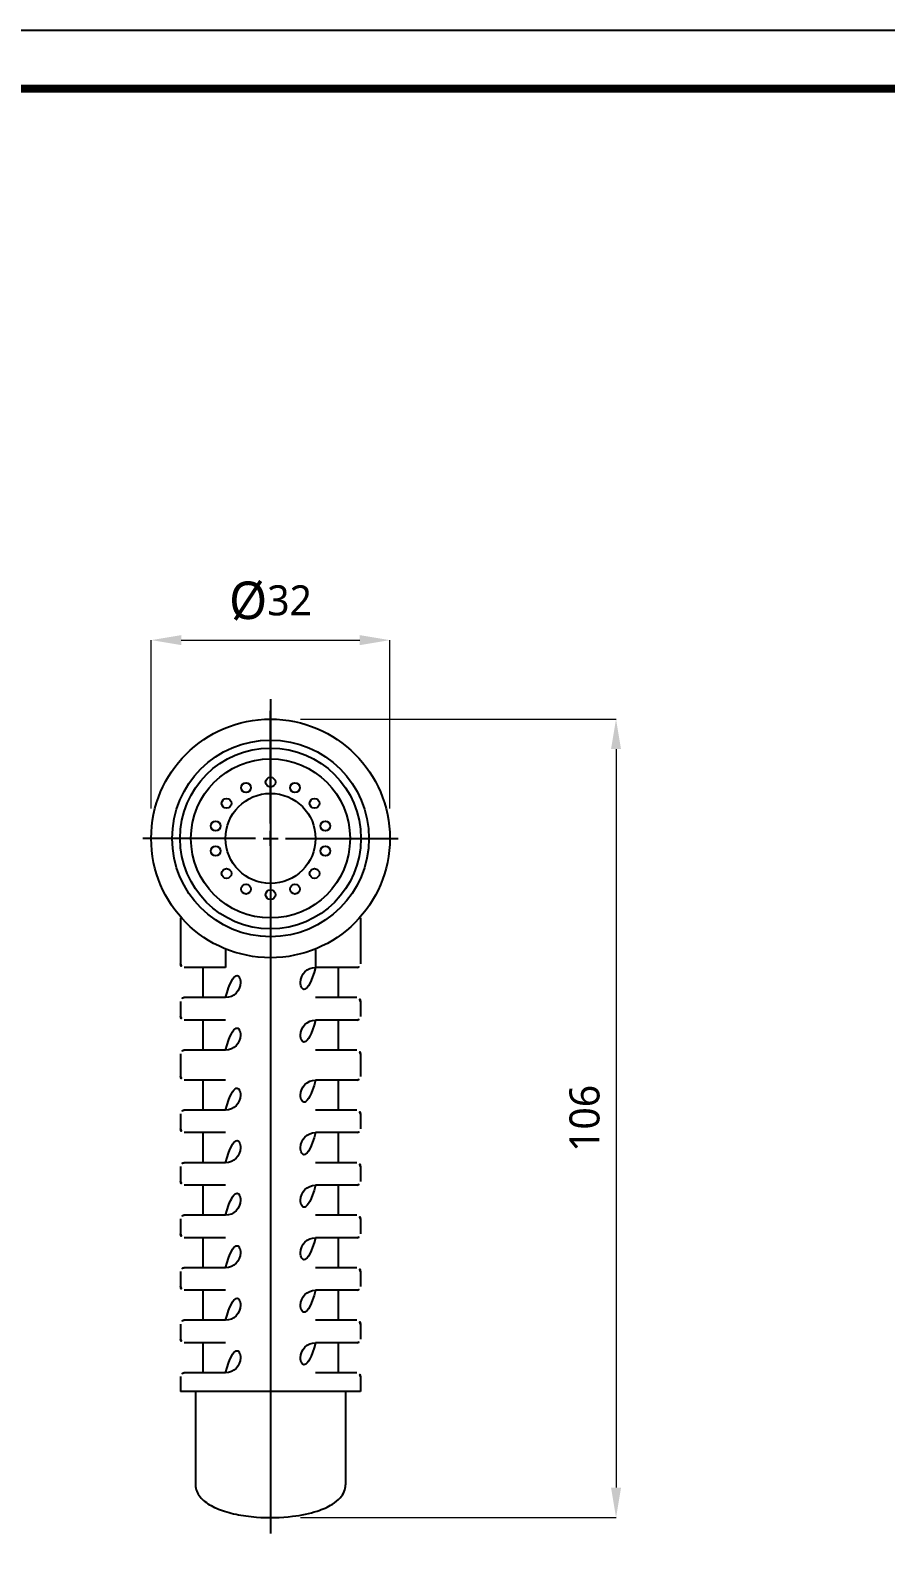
# Model space of a CAD drawing. Extents: x 16296675150 to 16296675606, y -37409617853 to -37409617519.
# Drawn here: x 16296675378.1 to 16296675492, y -37409617722.3 to -37409617518.6 of the extents above; entities that cross this region are included whole.
import ezdxf

# ---------------------------------------------------------------- set-up
doc = ezdxf.new("R2010")
doc.units = 0
doc.header["$LTSCALE"] = 10
doc.header["$MEASUREMENT"] = 0
doc.header["$PDMODE"] = 3
doc.header["$PDSIZE"] = -10
doc.layers.get('0').update_dxf_attribs({"linetype": 'CONTINUOUS'})
doc.layers.get('DEFPOINTS').update_dxf_attribs({"linetype": 'CONTINUOUS'})
doc.styles.add('Daelim Dimension', font='')
doc.styles.get('Daelim Dimension').set_extended_font_data('NanumGothic')
doc.dimstyles.new('DEFAULT', dxfattribs={"dimscale": 2, "dimtxt": 2, "dimasz": 2, "dimexe": 0, "dimexo": 2, "dimgap": 1, "dimtad": 1, "dimdec": 1, "dimzin": 9, "dimdsep": 46, "dimtxsty": 'Daelim Dimension', "dimcen": 0.5, "dimclrd": 252, "dimclre": 252, "dimclrt": 3, "dimadec": 1, "dimazin": 0, "dimtfac": 1, "dimtdec": 1, "dimtix": 1, "dimtmove": 0, "dimatfit": 3, "dimfxl": 1, "dimtolj": 1, "dimtzin": 1, "dimlwd": 9, "dimlwe": 9, "dimarcsym": 0})

# ---------------------------------------------------------------- blocks, each defined once
blk = doc.blocks.new('*D1')
at = {"color": 5, "lineweight": 9, "ltscale": 0.5, "transparency": 16777216}
for p, q in [((16296675394.173321, -37409617622.301163), (16296675394.173321, -37409617599.87191)), ((16296675398.173321, -37409617599.87191), (16296675421.97332, -37409617599.87191)), ((16296675425.97332, -37409617622.301163), (16296675425.97332, -37409617599.87191))]:
    blk.add_line(p, q, dxfattribs=at)
at = {"color": 5, "ltscale": 0.5, "transparency": 16777216}
for points in [[(16296675398.173321, -37409617599.205254), (16296675398.173321, -37409617600.538567), (16296675394.173321, -37409617599.87191)], [(16296675421.97332, -37409617599.205254), (16296675421.97332, -37409617600.538567), (16296675425.97332, -37409617599.87191)]]:
    blk.add_solid(points, dxfattribs=at)
at = {"layer": 'DEFPOINTS', "color": 0, "ltscale": 0.5, "transparency": 16777216}
for p in [(16296675425.97332, -37409617599.87191), (16296675394.173321, -37409617626.301163), (16296675425.97332, -37409617626.301163)]:
    blk.add_point(p, dxfattribs=at)
at = {"color": 7, "ltscale": 0.5, "transparency": 16777216, "insert": (16296675410.07332, -37409617594.678062), "char_height": 4, "attachment_point": 5, "style": 'Daelim Dimension'}
blk.add_mtext('\\A1;{\\H1.25x;\\C256;Ø}32', dxfattribs=at)
blk = doc.blocks.new('*D2')
at = {"color": 5, "lineweight": 9, "ltscale": 0.5, "transparency": 16777216}
for p, q in [((16296675414.07332, -37409617610.40116), (16296675456.11834, -37409617610.40116)), ((16296675456.11834, -37409617614.40116), (16296675456.11834, -37409617712.81816)), ((16296675414.07332, -37409617716.81816), (16296675456.11834, -37409617716.81816))]:
    blk.add_line(p, q, dxfattribs=at)
at = {"color": 5, "ltscale": 0.5, "transparency": 16777216}
for points in [[(16296675455.45168, -37409617614.40116), (16296675456.78501, -37409617614.40116), (16296675456.11834, -37409617610.40116)], [(16296675455.45168, -37409617712.81816), (16296675456.78501, -37409617712.81816), (16296675456.11834, -37409617716.81816)]]:
    blk.add_solid(points, dxfattribs=at)
at = {"layer": 'DEFPOINTS', "color": 0, "ltscale": 0.5, "transparency": 16777216}
for p in [(16296675410.07332, -37409617610.40116), (16296675410.07332, -37409617716.81816), (16296675456.11834, -37409617716.81816)]:
    blk.add_point(p, dxfattribs=at)
at = {"color": 7, "ltscale": 0.5, "transparency": 16777216, "insert": (16296675451.94095, -37409617663.60966), "char_height": 4, "attachment_point": 5, "rotation": 90, "style": 'Daelim Dimension'}
blk.add_mtext('\\A1;106', dxfattribs=at)

msp = doc.modelspace()

# ---------------------------------------------------------------- linework, layer by layer
for p, q in [((16296675410.07332, -37409617607.75721), (16296675410.07332, -37409617718.915283)), ((16296675410.07332, -37409617624.301163), (16296675410.07332, -37409617609.301163)), ((16296675408.07332, -37409617626.301163), (16296675393.07332, -37409617626.301163)), ((16296675409.07332, -37409617626.301163), (16296675411.07332, -37409617626.301163)), ((16296675410.07332, -37409617627.301163), (16296675410.07332, -37409617625.301163)), ((16296675412.07332, -37409617626.301163), (16296675427.07332, -37409617626.301163)), ((16296675410.07332, -37409617628.301163), (16296675410.07332, -37409617643.301163)), ((16296675398.07332, -37409617636.884171), (16296675398.07332, -37409617643.011642)), ((16296675422.07332, -37409617636.884171), (16296675422.07332, -37409617643.011642)), ((16296675404.07332, -37409617641.13356), (16296675404.07332, -37409617643.511642)), ((16296675416.07332, -37409617641.13356), (16296675416.07332, -37409617643.511642)), ((16296675404.07332, -37409617643.511642), (16296675398.57332, -37409617643.511642)), ((16296675401.07332, -37409617643.511642), (16296675401.07332, -37409617647.511642)), ((16296675421.57332, -37409617643.511642), (16296675416.07332, -37409617643.511642)), ((16296675419.07332, -37409617643.511642), (16296675419.07332, -37409617647.511642)), ((16296675398.07332, -37409617648.011642), (16296675398.07332, -37409617650.011642)), ((16296675404.07332, -37409617647.511642), (16296675398.57332, -37409617647.511642)), ((16296675421.57332, -37409617647.511642), (16296675416.07332, -37409617647.511642)), ((16296675422.07332, -37409617648.011642), (16296675422.07332, -37409617650.011642)), ((16296675404.07332, -37409617650.511642), (16296675398.57332, -37409617650.511642)), ((16296675401.07332, -37409617650.511642), (16296675401.07332, -37409617654.511642)), ((16296675421.57332, -37409617650.511642), (16296675416.07332, -37409617650.511642)), ((16296675419.07332, -37409617650.511642), (16296675419.07332, -37409617654.511642)), ((16296675398.07332, -37409617655.011642), (16296675398.07332, -37409617658.011642)), ((16296675404.07332, -37409617654.511642), (16296675398.57332, -37409617654.511642)), ((16296675421.57332, -37409617654.511642), (16296675416.07332, -37409617654.511642)), ((16296675422.07332, -37409617655.011642), (16296675422.07332, -37409617658.011642)), ((16296675404.07332, -37409617658.511642), (16296675398.57332, -37409617658.511642)), ((16296675401.07332, -37409617658.511642), (16296675401.07332, -37409617662.511642)), ((16296675421.57332, -37409617658.511642), (16296675416.07332, -37409617658.511642)), ((16296675419.07332, -37409617658.511642), (16296675419.07332, -37409617662.511642)), ((16296675398.07332, -37409617663.011642), (16296675398.07332, -37409617665.011642)), ((16296675404.07332, -37409617662.511642), (16296675398.57332, -37409617662.511642)), ((16296675421.57332, -37409617662.511642), (16296675416.07332, -37409617662.511642)), ((16296675422.07332, -37409617663.011642), (16296675422.07332, -37409617665.011642)), ((16296675404.07332, -37409617665.511642), (16296675398.57332, -37409617665.511642)), ((16296675401.07332, -37409617665.511642), (16296675401.07332, -37409617669.511642)), ((16296675421.57332, -37409617665.511642), (16296675416.07332, -37409617665.511642)), ((16296675419.07332, -37409617665.511642), (16296675419.07332, -37409617669.511642)), ((16296675404.07332, -37409617669.511642), (16296675398.57332, -37409617669.511642)), ((16296675421.57332, -37409617669.511642), (16296675416.07332, -37409617669.511642)), ((16296675398.07332, -37409617670.011642), (16296675398.07332, -37409617672.011642)), ((16296675422.07332, -37409617670.011642), (16296675422.07332, -37409617672.011642)), ((16296675404.07332, -37409617672.511642), (16296675398.57332, -37409617672.511642)), ((16296675401.07332, -37409617672.511642), (16296675401.07332, -37409617676.511642)), ((16296675421.57332, -37409617672.511642), (16296675416.07332, -37409617672.511642)), ((16296675419.07332, -37409617672.511642), (16296675419.07332, -37409617676.511642)), ((16296675398.07332, -37409617677.011642), (16296675398.07332, -37409617679.011642)), ((16296675404.07332, -37409617676.511642), (16296675398.57332, -37409617676.511642)), ((16296675421.57332, -37409617676.511642), (16296675416.07332, -37409617676.511642)), ((16296675422.07332, -37409617677.011642), (16296675422.07332, -37409617679.011642)), ((16296675404.07332, -37409617679.511642), (16296675398.57332, -37409617679.511642)), ((16296675401.07332, -37409617679.511642), (16296675401.07332, -37409617683.511642)), ((16296675421.57332, -37409617679.511642), (16296675416.07332, -37409617679.511642)), ((16296675419.07332, -37409617679.511642), (16296675419.07332, -37409617683.511642)), ((16296675404.07332, -37409617683.511642), (16296675398.57332, -37409617683.511642)), ((16296675421.57332, -37409617683.511642), (16296675416.07332, -37409617683.511642)), ((16296675398.07332, -37409617684.011642), (16296675398.07332, -37409617686.011642)), ((16296675422.07332, -37409617684.011642), (16296675422.07332, -37409617686.011642)), ((16296675404.07332, -37409617686.511642), (16296675398.57332, -37409617686.511642)), ((16296675401.07332, -37409617686.511642), (16296675401.07332, -37409617690.511642)), ((16296675421.57332, -37409617686.511642), (16296675416.07332, -37409617686.511642)), ((16296675419.07332, -37409617686.511642), (16296675419.07332, -37409617690.511642)), ((16296675398.07332, -37409617691.011642), (16296675398.07332, -37409617693.011642)), ((16296675404.07332, -37409617690.511642), (16296675398.57332, -37409617690.511642)), ((16296675421.57332, -37409617690.511642), (16296675416.07332, -37409617690.511642)), ((16296675422.07332, -37409617691.011642), (16296675422.07332, -37409617693.011642)), ((16296675404.07332, -37409617693.511642), (16296675398.57332, -37409617693.511642)), ((16296675401.07332, -37409617693.511642), (16296675401.07332, -37409617697.511642)), ((16296675421.57332, -37409617693.511642), (16296675416.07332, -37409617693.511642)), ((16296675419.07332, -37409617693.511642), (16296675419.07332, -37409617697.511642)), ((16296675398.07332, -37409617698.011642), (16296675398.07332, -37409617700.02169)), ((16296675404.07332, -37409617697.511642), (16296675398.57332, -37409617697.511642)), ((16296675421.57332, -37409617697.511642), (16296675416.07332, -37409617697.511642)), ((16296675422.07332, -37409617698.011642), (16296675422.07332, -37409617700.02169)), ((16296675422.07332, -37409617700.02169), (16296675398.07332, -37409617700.02169)), ((16296675400.07332, -37409617700.02169), (16296675400.07332, -37409617712.43605)), ((16296675420.07332, -37409617700.02169), (16296675420.07332, -37409617712.43605))]:
    msp.add_line(p, q)
at = {"ltscale": 0.5}
msp.add_lwpolyline([(16296675150.245461, -37409617852.537933), (16296675605.945459, -37409617852.537933), (16296675605.945459, -37409617518.637917), (16296675150.245461, -37409617518.637917)], close=True, dxfattribs=at)
at = {"color": 5, "linetype": 'ByBlock', "lineweight": 200, "const_width": 1.05}
msp.add_lwpolyline([(16296675157.573191, -37409617838.240623), (16296675598.573191, -37409617838.240623), (16296675598.573191, -37409617526.390617), (16296675157.573191, -37409617526.390617)], close=True, dxfattribs=at)
for centre, radius in [((16296675410.07332, -37409617626.301163), 15.9), ((16296675410.07332, -37409617626.301163), 13.107267), ((16296675410.07332, -37409617626.301163), 12.050636), ((16296675410.07332, -37409617626.301163), 10.6), ((16296675410.07332, -37409617618.801163), 0.65), ((16296675410.07332, -37409617626.301163), 6), ((16296675406.819189, -37409617619.543892), 0.65), ((16296675413.32744, -37409617619.543892), 0.65), ((16296675404.209579, -37409617621.624977), 0.65), ((16296675415.93705, -37409617621.624977), 0.65), ((16296675402.76136, -37409617624.632263), 0.65), ((16296675417.385281, -37409617624.632263), 0.65), ((16296675402.76136, -37409617627.97007), 0.65), ((16296675417.385281, -37409617627.97007), 0.65), ((16296675404.209579, -37409617630.977333), 0.65), ((16296675415.93705, -37409617630.977333), 0.65), ((16296675406.819189, -37409617633.058434), 0.65), ((16296675413.32744, -37409617633.058434), 0.65), ((16296675410.07332, -37409617633.801163), 0.65)]:
    msp.add_circle(centre, radius)
for centre, radius, start, end in [((16296675398.57332, -37409617643.011642), 0.5, 180, 270), ((16296675421.57332, -37409617643.011642), 0.5, 270, 0), ((16296675404.07332, -37409617645.511642), 2, 270, 90), ((16296675416.07332, -37409617645.484497), 2, 90, 270), ((16296675398.57332, -37409617648.011642), 0.5, 90, 180), ((16296675421.57332, -37409617648.011642), 0.5, 0, 90), ((16296675398.57332, -37409617650.011642), 0.5, 180, 270), ((16296675404.07332, -37409617652.511642), 2, 270, 90), ((16296675416.07332, -37409617652.511642), 2, 90, 270), ((16296675421.57332, -37409617650.011642), 0.5, 270, 0), ((16296675398.57332, -37409617655.011642), 0.5, 90, 180), ((16296675421.57332, -37409617655.011642), 0.5, 0, 90), ((16296675398.57332, -37409617658.011642), 0.5, 180, 270), ((16296675404.07332, -37409617660.511642), 2, 270, 90), ((16296675416.07332, -37409617660.511642), 2, 90, 270), ((16296675421.57332, -37409617658.011642), 0.5, 270, 0), ((16296675398.57332, -37409617663.011642), 0.5, 90, 180), ((16296675421.57332, -37409617663.011642), 0.5, 0, 90), ((16296675398.57332, -37409617665.011642), 0.5, 180, 270), ((16296675404.07332, -37409617667.511642), 2, 270, 90), ((16296675416.07332, -37409617667.511642), 2, 90, 270), ((16296675421.57332, -37409617665.011642), 0.5, 270, 0), ((16296675398.57332, -37409617670.011642), 0.5, 90, 180), ((16296675421.57332, -37409617670.011642), 0.5, 0, 90), ((16296675398.57332, -37409617672.011642), 0.5, 180, 270), ((16296675404.07332, -37409617674.511642), 2, 270, 90), ((16296675416.07332, -37409617674.511642), 2, 90, 270), ((16296675421.57332, -37409617672.011642), 0.5, 270, 0), ((16296675398.57332, -37409617677.011642), 0.5, 90, 180), ((16296675421.57332, -37409617677.011642), 0.5, 0, 90), ((16296675398.57332, -37409617679.011642), 0.5, 180, 270), ((16296675404.07332, -37409617681.511642), 2, 270, 90), ((16296675416.07332, -37409617681.511642), 2, 90, 270), ((16296675421.57332, -37409617679.011642), 0.5, 270, 0), ((16296675398.57332, -37409617684.011642), 0.5, 90, 180), ((16296675421.57332, -37409617684.011642), 0.5, 0, 90), ((16296675398.57332, -37409617686.011642), 0.5, 180, 270), ((16296675404.07332, -37409617688.511642), 2, 270, 90), ((16296675416.07332, -37409617688.511642), 2, 90, 270), ((16296675421.57332, -37409617686.011642), 0.5, 270, 0), ((16296675398.57332, -37409617691.011642), 0.5, 90, 180), ((16296675421.57332, -37409617691.011642), 0.5, 0, 90), ((16296675398.57332, -37409617693.011642), 0.5, 180, 270), ((16296675404.07332, -37409617695.511642), 2, 270, 90), ((16296675416.07332, -37409617695.511642), 2, 90, 270), ((16296675421.57332, -37409617693.011642), 0.5, 270, 0), ((16296675398.57332, -37409617698.011642), 0.5, 90, 180), ((16296675421.57332, -37409617698.011642), 0.5, 0, 90)]:
    msp.add_arc(centre, radius, start, end)
msp.add_open_spline([(16296675400.07332, -37409617712.43605), (16296675400.07332, -37409617712.734734), (16296675400.13418, -37409617713.031853), (16296675400.35136, -37409617713.578323), (16296675400.50564, -37409617713.828247), (16296675400.874821, -37409617714.282356), (16296675401.089979, -37409617714.487579), (16296675401.82863, -37409617715.069962), (16296675402.435749, -37409617715.397072), (16296675403.831739, -37409617715.956993), (16296675404.62149, -37409617716.187599), (16296675406.329969, -37409617716.546593), (16296675407.248301, -37409617716.6744), (16296675409.78912, -37409617716.869659), (16296675411.460119, -37409617716.833313), (16296675414.195801, -37409617716.494614), (16296675415.30896, -37409617716.258873), (16296675417.040751, -37409617715.694054), (16296675417.714809, -37409617715.398453), (16296675418.701839, -37409617714.789307), (16296675419.064899, -37409617714.502007), (16296675419.58353, -37409617713.916382), (16296675419.768591, -37409617713.636909), (16296675420.00915, -37409617713.047318), (16296675420.07279, -37409617712.74221), (16296675420.073231, -37409617712.43605)], degree=3, knots=[0, 0, 0, 0, 0.1482724565, 0.1482724565, 0.2965449131, 0.2965449131, 0.4448173696, 0.4448173696, 0.7529112528, 0.7529112528, 1.0610051361, 1.0610051361, 1.3690990193, 1.3690990193, 1.8890255199, 1.8890255199, 2.2855398926, 2.2855398926, 2.5945794266, 2.5945794266, 2.8202863063, 2.8202863063, 2.989434498, 2.989434498, 3.1415828164, 3.1415828164, 3.1415828164, 3.1415828164])

# ---------------------------------------------------------------- dimensions: what is measured, and where the dimension line sits
at = {"color": 5, "ltscale": 0.5}
dim = msp.add_linear_dim(base=(16296675425.97332, -37409617599.87191), p1=(16296675394.173321, -37409617626.301163), p2=(16296675425.97332, -37409617626.301163), text='{\\H1.25x;\\C256;Ø}<>', dimstyle='DEFAULT', override={"dimdec": 0, "dimclrd": 5, "dimclre": 5, "dimclrt": 7}, dxfattribs=at)
dim.commit()
dim.dimension.update_dxf_attribs({"geometry": '*D1', "text_midpoint": (16296675410.07332, -37409617594.678062)})
dim = msp.add_linear_dim(base=(16296675456.11834, -37409617716.818161), p1=(16296675410.07332, -37409617610.401161), p2=(16296675410.07332, -37409617716.818161), angle=90, dimstyle='DEFAULT', override={"dimdec": 0, "dimclrd": 5, "dimclre": 5, "dimclrt": 7}, dxfattribs=at)
dim.commit()
dim.dimension.update_dxf_attribs({"geometry": '*D2', "text_midpoint": (16296675451.94095, -37409617663.609657)})

doc.saveas('drawing.dxf')
